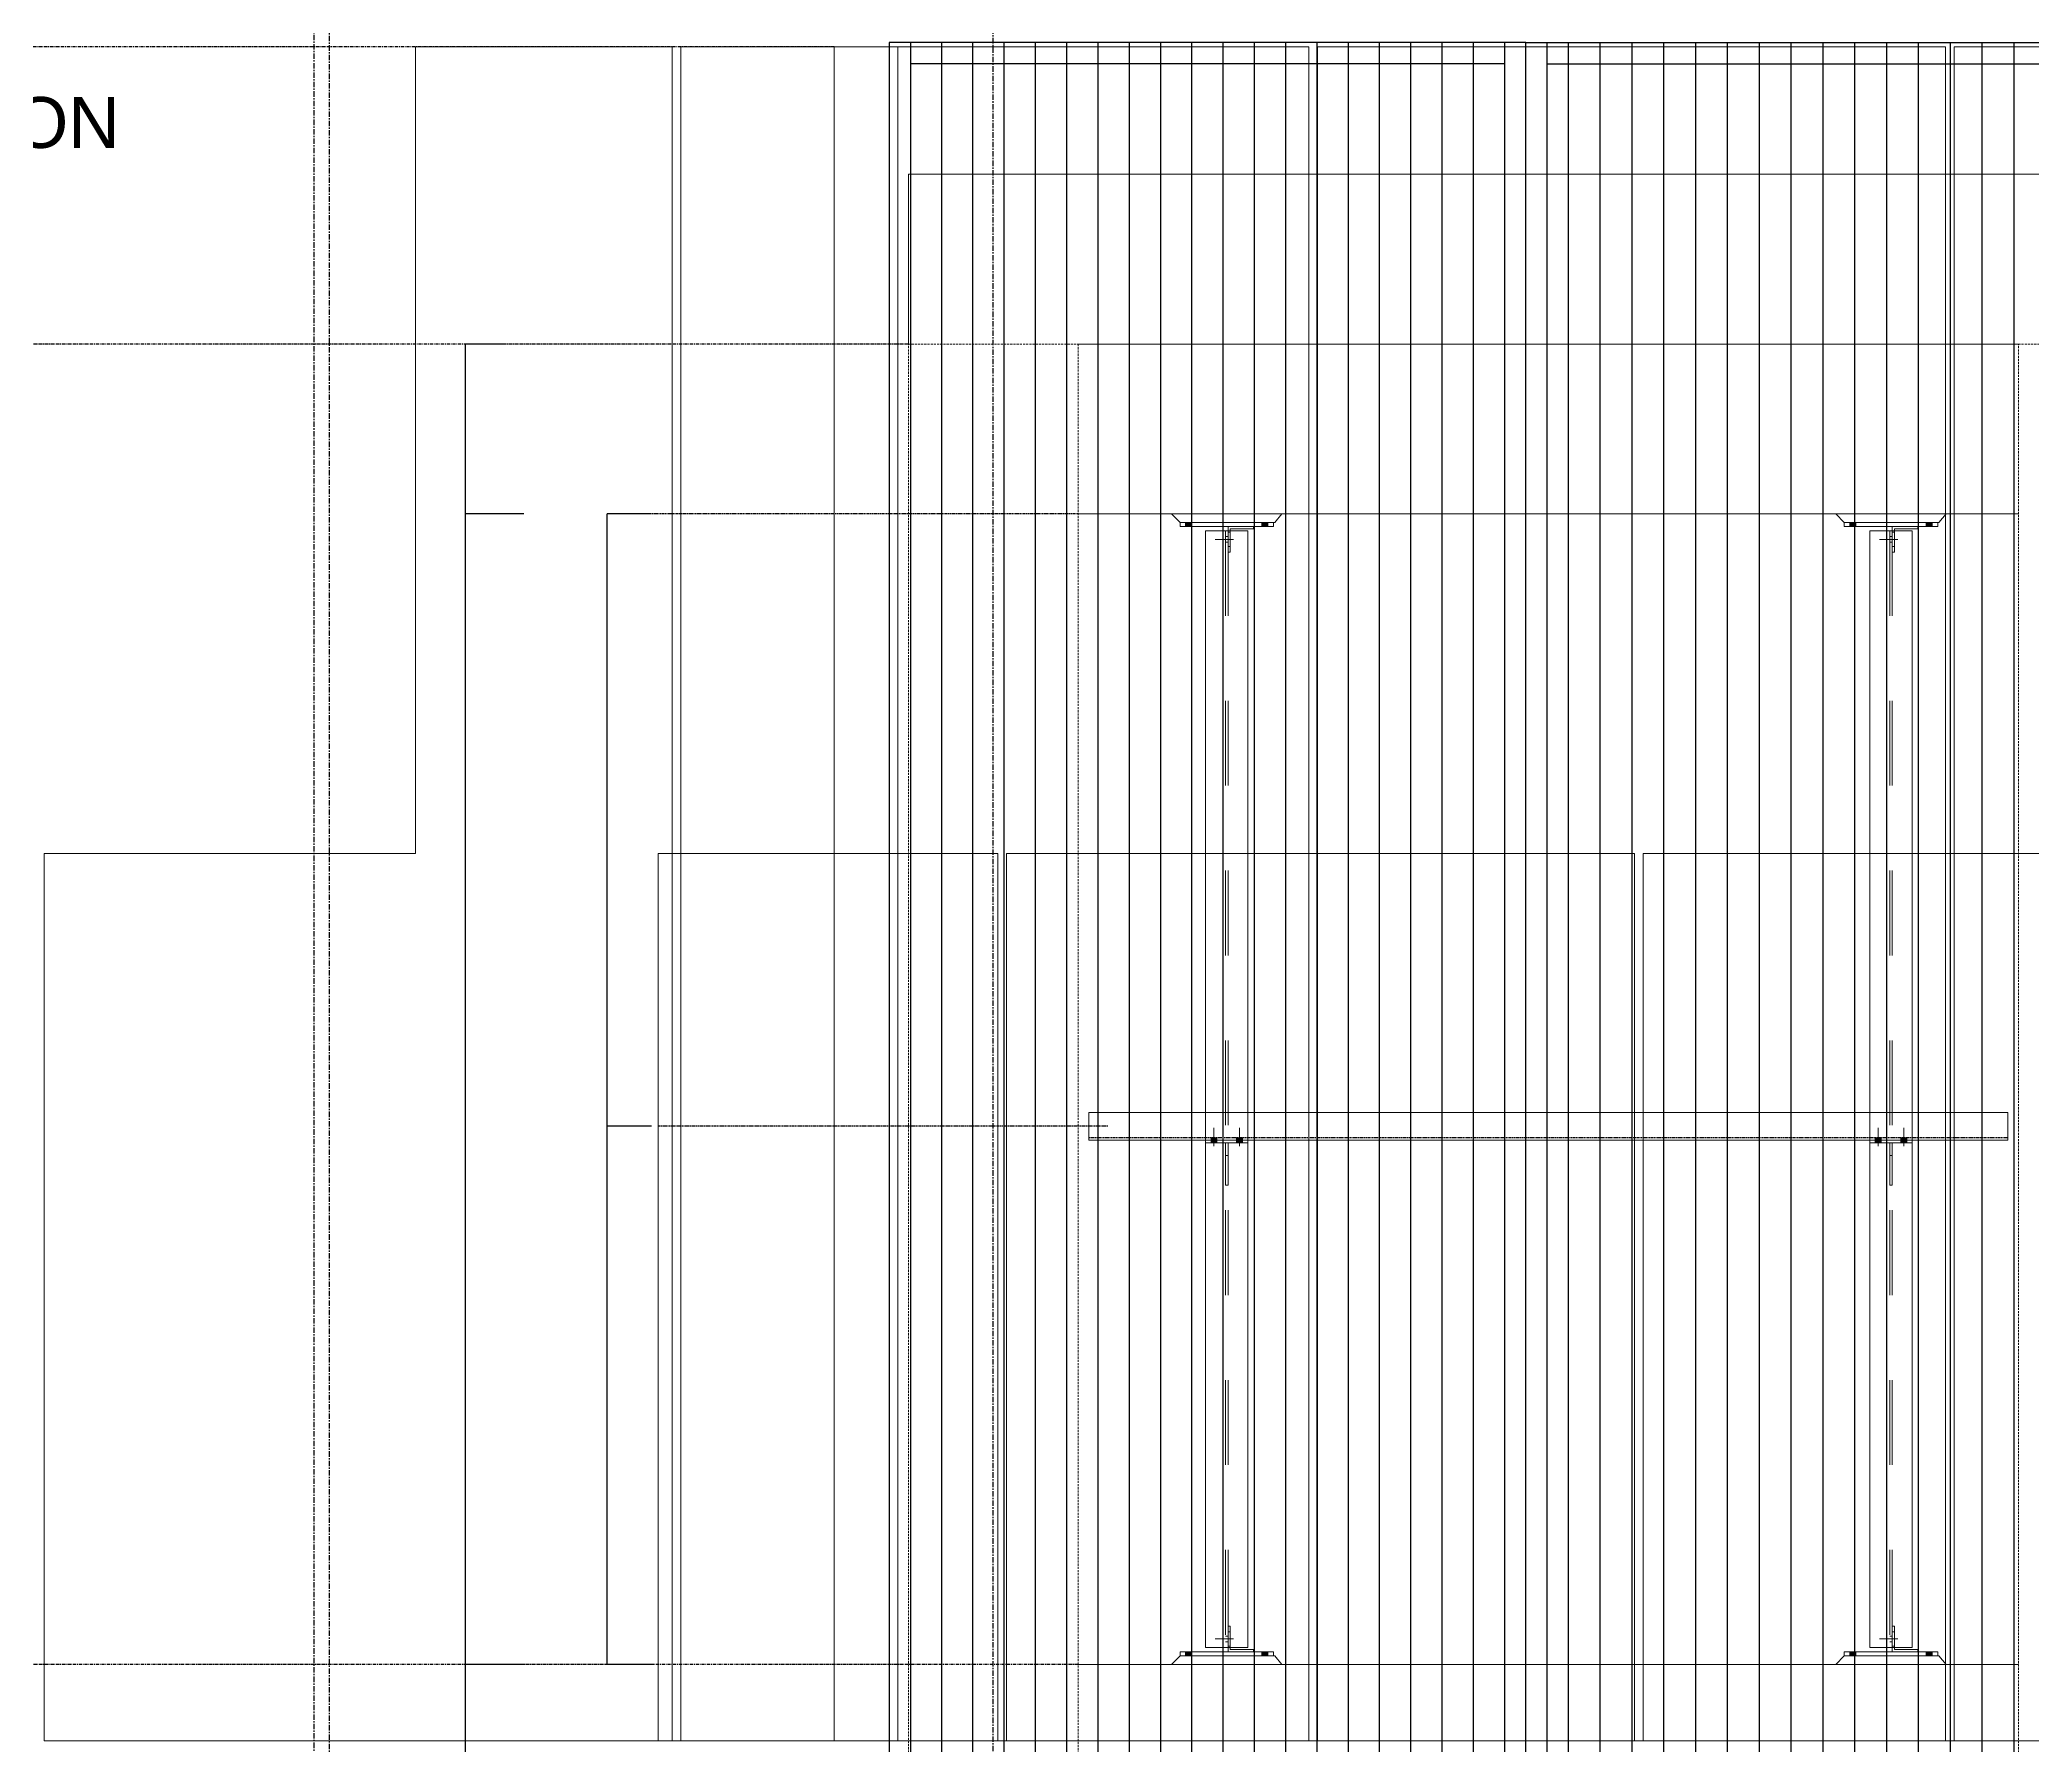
# Model space of a CAD drawing. Header units: millimetres. Extents: x 663313 to 1226001, y 1431724 to 1620898.
# Drawn here: x 1063548 to 1068241, y 1518955 to 1522971 of the extents above; entities that cross this region are included whole.
import ezdxf

# ---------------------------------------------------------------- set-up
doc = ezdxf.new("R2010")
doc.units = ezdxf.units.MM
for name, pattern in [('Grid Line', [22.225, 12.7, -3.175, 3.175, -3.175]), ('HIDDEN', [0.375, 0.25, -0.125]), ('XKITLINE00', [0]), ('XKITLINE02', [4, 2, -2])]:
    doc.linetypes.add(name, pattern=pattern)
doc.layers.get('Defpoints').update_dxf_attribs({"color": 140})
doc.layers.add('000 - 0_HIDE_OBJ_FRAMING_DEF_SUB', color=1, linetype='Continuous', plot=False)
for name, color, linetype, lineweight in [('A-FLOR-E', 2, 'Continuous', 9), ('Bolt', 7, 'Continuous', 0), ('Part', 2, 'Continuous', 0)]:
    doc.layers.add(name, color=color, linetype=linetype, lineweight=lineweight)
doc.layers.add('DIM', color=1, linetype='Continuous')
doc.styles.add('Arial', font='arial.ttf')
doc.dimstyles.new('Dim - 40 - End', dxfattribs={"dimscale": 0.04, "dimtxt": 3, "dimasz": 1, "dimexe": 0, "dimexo": 2.5, "dimgap": 1.5, "dimtad": 1, "dimdec": 0, "dimlfac": 1000, "dimzin": 1, "dimdsep": 46, "dimtxsty": 'Arial', "dimblk": 'END', "dimcen": 0.09, "dimclrd": 1, "dimclre": 49, "dimclrt": 3, "dimadec": 0, "dimazin": 0, "dimtfac": 1, "dimtdec": 0, "dimtix": 1, "dimtofl": 0, "dimtmove": 2, "dimatfit": 3, "dimfxl": 1, "dimtfill": 1, "dimtfillclr": 256, "dimtolj": 1, "dimtzin": 0, "dimarcsym": 0})

# ---------------------------------------------------------------- blocks, each defined once
blk = doc.blocks.new('*A27351189')
at = {"layer": '000 - 0_HIDE_OBJ_FRAMING_DEF_SUB', "linetype": 'XKITLINE00', "lineweight": 0}
for p, q in [((367.767257, 78.482036), (363.733914, 78.482036)), ((363.733924, 78.482036), (363.733924, 65.815369)), ((367.767257, 51.882036), (367.767257, 78.482036)), ((357.900591, 65.815369), (357.90058, 65.815369)), ((357.900591, 51.882036), (357.900591, 65.815369)), ((363.733924, 65.815369), (357.900591, 65.815369)), ((367.767257, 51.882036), (357.90058, 51.882036)), ((367.767247, 51.882036), (367.767257, 51.882036))]:
    blk.add_line(p, q, dxfattribs=at)
at = {"layer": '000 - 0_HIDE_OBJ_FRAMING_DEF_SUB', "linetype": 'XKITLINE02', "lineweight": 0}
for p, q in [((363.733914, 65.815369), (363.733914, 78.482036)), ((367.767247, 78.482036), (367.767247, 51.882036)), ((357.90058, 51.882036), (357.90058, 65.815369)), ((357.90058, 65.815369), (357.900591, 65.815369))]:
    blk.add_line(p, q, dxfattribs=at)
blk = doc.blocks.new('*A27361190')
at = {"layer": '000 - 0_HIDE_OBJ_FRAMING_DEF_SUB', "linetype": 'XKITLINE00', "lineweight": 0}
for p, q in [((387.767257, 78.482036), (377.90058, 78.482036)), ((377.900591, 51.882036), (377.900591, 78.482036)), ((387.767257, 78.482036), (387.767257, 51.882036)), ((387.767257, 51.882036), (377.90058, 51.882036))]:
    blk.add_line(p, q, dxfattribs=at)
at = {"layer": '000 - 0_HIDE_OBJ_FRAMING_DEF_SUB', "linetype": 'XKITLINE02', "lineweight": 0}
for p, q in [((377.90058, 78.482036), (377.90058, 51.882036)), ((387.767247, 78.482036), (387.767247, 51.882036))]:
    blk.add_line(p, q, dxfattribs=at)
blk = doc.blocks.new('*A27371191')
at = {"layer": '000 - 0_HIDE_OBJ_FRAMING_DEF_SUB', "linetype": 'XKITLINE00', "lineweight": 0}
for p, q in [((399.900591, 78.482036), (387.90058, 78.482036)), ((387.900591, 51.882036), (387.900591, 78.482036)), ((399.900591, 51.882036), (387.90058, 51.882036))]:
    blk.add_line(p, q, dxfattribs=at)
at = {"layer": '000 - 0_HIDE_OBJ_FRAMING_DEF_SUB', "linetype": 'XKITLINE02', "lineweight": 0}
blk.add_line((387.90058, 78.482036), (387.90058, 51.882036), dxfattribs=at)
blk = doc.blocks.new('*A27381192')
at = {"layer": '000 - 0_HIDE_OBJ_FRAMING_DEF_SUB', "linetype": 'XKITLINE00', "lineweight": 0}
for p, q in [((377.767257, 78.482036), (367.90058, 78.482036)), ((367.900591, 51.882036), (367.900591, 78.482036)), ((377.767257, 78.482036), (377.767257, 51.882036)), ((377.767257, 51.882036), (367.90058, 51.882036))]:
    blk.add_line(p, q, dxfattribs=at)
at = {"layer": '000 - 0_HIDE_OBJ_FRAMING_DEF_SUB', "linetype": 'XKITLINE02', "lineweight": 0}
for p, q in [((367.90058, 78.482036), (367.90058, 51.882036)), ((377.767247, 78.482036), (377.767247, 51.882036))]:
    blk.add_line(p, q, dxfattribs=at)
blk = doc.blocks.new('*A27391193')
at = {"layer": '000 - 0_HIDE_OBJ_FRAMING_DEF_SUB', "linetype": 'XKITLINE00', "lineweight": 0}
for p, q in [((347.767257, 65.815369), (337.90058, 65.815369)), ((337.900591, 51.882036), (337.900591, 65.815369)), ((347.767257, 51.882036), (337.90058, 51.882036))]:
    blk.add_line(p, q, dxfattribs=at)
at = {"layer": '000 - 0_HIDE_OBJ_FRAMING_DEF_SUB', "linetype": 'XKITLINE02', "lineweight": 0}
blk.add_line((337.90058, 65.815369), (337.90058, 51.882036), dxfattribs=at)
blk = doc.blocks.new('*A27401194')
at = {"layer": '000 - 0_HIDE_OBJ_FRAMING_DEF_SUB', "linetype": 'XKITLINE00', "lineweight": 0}
for p, q in [((337.767257, 65.815369), (327.90058, 65.815369)), ((327.900591, 51.882036), (327.900591, 65.815369)), ((337.767257, 65.815369), (337.767257, 51.882036)), ((337.767257, 51.882036), (327.90058, 51.882036))]:
    blk.add_line(p, q, dxfattribs=at)
at = {"layer": '000 - 0_HIDE_OBJ_FRAMING_DEF_SUB', "linetype": 'XKITLINE02', "lineweight": 0}
for p, q in [((327.90058, 65.815369), (327.90058, 51.882036)), ((337.767247, 65.815369), (337.767247, 51.882036))]:
    blk.add_line(p, q, dxfattribs=at)
blk = doc.blocks.new('*A27411195')
at = {"layer": '000 - 0_HIDE_OBJ_FRAMING_DEF_SUB', "linetype": 'XKITLINE00', "lineweight": 0}
for p, q in [((327.767257, 65.815369), (322.433914, 65.815369)), ((322.433924, 51.882036), (322.433924, 65.815369)), ((327.767257, 65.815369), (327.767257, 51.882036)), ((327.767257, 51.882036), (322.433914, 51.882036))]:
    blk.add_line(p, q, dxfattribs=at)
at = {"layer": '000 - 0_HIDE_OBJ_FRAMING_DEF_SUB', "linetype": 'XKITLINE02', "lineweight": 0}
for p, q in [((322.433914, 51.882036), (322.433914, 65.815369)), ((327.767247, 65.815369), (327.767247, 51.882036))]:
    blk.add_line(p, q, dxfattribs=at)
blk = doc.blocks.new('3')
at = {"layer": '000 - 0_HIDE_OBJ_FRAMING_DEF_SUB', "lineweight": 0, "xscale": 0.15, "yscale": 0.15, "zscale": 0.15}
for name in ['*A27351189', '*A27381192', '*A27361190', '*A27371191', '*A27411195', '*A27401194', '*A27391193']:
    blk.add_blockref(name, (663572.3657, 1524733.1057), dxfattribs=at)
blk = doc.blocks.new('GM_Louver Grill Vertical Z1 - Z Profile-23736417-ENT 4 ELE-3 sheet')
at = {"layer": '000 - 0_HIDE_OBJ_FRAMING_DEF_SUB'}
blk.add_line((-1809423.6, 105340), (-1809423.6, 115350), dxfattribs=at)
blk = doc.blocks.new('8')
at = {"layer": '000 - 0_HIDE_OBJ_FRAMING_DEF_SUB'}
for p, q in [((179624.8, 115350), (179624.8, 105340)), ((181024.8, 105340), (181024.8, 115350)), ((181124.8, 105340), (181124.8, 115350)), ((181024.8, 115300), (179624.8, 115300)), ((181124.8, 115300), (182524.8, 115300))]:
    blk.add_line(p, q, dxfattribs=at)
for points in [[(181074.8, 115350), (179574.8, 115350), (179574.8, 105340), (181074.8, 105340)], [(181074.8, 115350), (182574.8, 115350), (182574.8, 105340), (181074.8, 105340)]]:
    blk.add_lwpolyline(points, close=True, dxfattribs=at)
for p in [(1989121.9, 0), (1989195.6, 0), (1989269.3, 0), (1989343, 0), (1989416.7, 0), (1989490.4, 0), (1989564.1, 0), (1989637.8, 0), (1989711.5, 0), (1989785.2, 0), (1989858.9, 0), (1989932.6, 0), (1990006.3, 0), (1990080, 0), (1990153.7, 0), (1990227.4, 0), (1990301.1, 0), (1990374.8, 0), (1990598.5, 0), (1990673.5, 0), (1990748.5, 0), (1990823.5, 0), (1990898.5, 0), (1990973.5, 0), (1991048.5, 0), (1991123.5, 0), (1991198.5, 0), (1991273.5, 0), (1991348.5, 0), (1991423.5, 0), (1991498.5, 0), (1991573.5, 0), (1991648.5, 0)]:
    blk.add_blockref('GM_Louver Grill Vertical Z1 - Z Profile-23736417-ENT 4 ELE-3 sheet', p, dxfattribs=at)
blk = doc.blocks.new('*A3315335')
at = {"layer": 'Part', "linetype": 'XKITLINE00', "lineweight": 0}
for p, q in [((633.19721, 162.230227), (634.19721, 162.230227)), ((633.19721, 162.230227), (633.19721, 148.530227)), ((634.19721, 162.230227), (634.19721, 148.530227)), ((633.19721, 147.820227), (633.19721, 135.930227)), ((634.19721, 147.820227), (634.19721, 135.930227)), ((633.19721, 135.930227), (634.19721, 135.930227))]:
    blk.add_line(p, q, dxfattribs=at)
at = {"layer": 'Part', "linetype": 'XKITLINE02', "lineweight": 0}
for p, q in [((633.197211, 162.230227), (633.197211, 135.930227)), ((633.66721, 162.230227), (633.66721, 135.930227)), ((633.667211, 162.230227), (633.667211, 135.930227)), ((633.72721, 162.230227), (633.72721, 135.930227)), ((633.727211, 162.230227), (633.727211, 135.930227)), ((634.19721, 162.230227), (634.197211, 162.230227)), ((634.19721, 162.230227), (634.197211, 162.230227)), ((634.197211, 162.230227), (634.197211, 135.930227)), ((633.19721, 148.530227), (633.19721, 147.820227)), ((634.19721, 148.530227), (634.19721, 147.820227)), ((634.19721, 135.930227), (634.197211, 135.930227)), ((634.19721, 135.930227), (634.197211, 135.930227))]:
    blk.add_line(p, q, dxfattribs=at)
blk = doc.blocks.new('*A3316336')
at = {"layer": 'Part', "linetype": 'XKITLINE00', "lineweight": 0}
for p, q in [((617.547209, 162.230227), (618.547209, 162.230227)), ((617.547209, 162.230227), (617.547209, 148.530227)), ((618.547209, 162.230227), (618.547209, 148.530227)), ((617.547209, 147.820227), (617.547209, 135.930227)), ((618.547209, 147.820227), (618.547209, 135.930227)), ((617.547209, 135.930227), (618.547209, 135.930227))]:
    blk.add_line(p, q, dxfattribs=at)
at = {"layer": 'Part', "linetype": 'XKITLINE02', "lineweight": 0}
for p, q in [((617.54721, 162.230227), (617.54721, 135.930227)), ((618.017209, 162.230227), (618.017209, 135.930227)), ((618.01721, 162.230227), (618.01721, 135.930227)), ((618.077209, 162.230227), (618.077209, 135.930227)), ((618.07721, 162.230227), (618.07721, 135.930227)), ((618.547209, 162.230227), (618.54721, 162.230227)), ((618.547209, 162.230227), (618.54721, 162.230227)), ((618.54721, 162.230227), (618.54721, 135.930227)), ((617.547209, 148.530227), (617.547209, 147.820227)), ((618.547209, 148.530227), (618.547209, 147.820227)), ((618.547209, 135.930227), (618.54721, 135.930227)), ((618.547209, 135.930227), (618.54721, 135.930227))]:
    blk.add_line(p, q, dxfattribs=at)
blk = doc.blocks.new('*A3459381')
at = {"layer": 'Part', "linetype": 'XKITLINE00', "lineweight": 0}
for p, q in [((616.947211, 135.830227), (616.947209, 135.830227)), ((616.947209, 135.830227), (619.147209, 135.830227)), ((616.947209, 135.730227), (616.947209, 135.830227)), ((616.947211, 135.730227), (616.947209, 135.730227)), ((616.947209, 135.730227), (619.147209, 135.730227)), ((619.147211, 135.830227), (619.147209, 135.830227)), ((619.147209, 135.730227), (619.147209, 135.830227)), ((619.147211, 135.730227), (619.147209, 135.730227))]:
    blk.add_line(p, q, dxfattribs=at)
at = {"layer": 'Part', "linetype": 'XKITLINE02', "lineweight": 0}
for p, q in [((616.947211, 135.830227), (616.947211, 135.730227)), ((619.147209, 135.830227), (619.147211, 135.830227)), ((619.147209, 135.730227), (619.147211, 135.730227)), ((619.147211, 135.830227), (619.147211, 135.730227))]:
    blk.add_line(p, q, dxfattribs=at)
blk = doc.blocks.new('*A3460382')
at = {"layer": 'Part', "linetype": 'XKITLINE02', "lineweight": 0}
for p, q in [((618.12721, 136.430227), (618.077209, 136.430227)), ((618.077209, 136.430227), (618.077209, 135.930227)), ((618.127209, 135.930227), (618.127209, 136.430227)), ((618.077209, 135.830227), (618.67721, 135.830227)), ((618.67721, 135.830227), (618.67721, 135.880227))]:
    blk.add_line(p, q, dxfattribs=at)
at = {"layer": 'Part', "linetype": 'XKITLINE00', "lineweight": 0}
for p, q in [((618.077209, 135.930227), (618.077209, 135.830227)), ((618.127209, 135.930227), (618.127209, 135.880227)), ((618.677209, 135.880227), (618.127209, 135.880227)), ((618.677209, 135.830227), (618.677209, 135.880227))]:
    blk.add_line(p, q, dxfattribs=at)
blk = doc.blocks.new('*A3461383')
at = {"layer": 'Part', "linetype": 'XKITLINE00', "lineweight": 0}
for p, q in [((616.747209, 135.530227), (616.947209, 135.730227)), ((616.947209, 135.730227), (616.947211, 135.730227)), ((619.177211, 135.730227), (616.947209, 135.730227)), ((619.347209, 135.530227), (619.177209, 135.730227))]:
    blk.add_line(p, q, dxfattribs=at)
at = {"layer": 'Part', "linetype": 'XKITLINE02', "lineweight": 0}
for p, q in [((616.747211, 135.530227), (616.947211, 135.730227)), ((619.347211, 135.530227), (619.177211, 135.730227)), ((616.747209, 135.530227), (619.347211, 135.530227))]:
    blk.add_line(p, q, dxfattribs=at)
blk = doc.blocks.new('*A3462384')
at = {"layer": 'Bolt', "linetype": 'XKITLINE02', "lineweight": 0}
for p, q in [((618.20641, 136.130227), (617.77721, 136.130227)), ((618.07721, 136.200227), (618.01721, 136.200227)), ((618.12721, 136.300227), (618.07721, 136.300227)), ((618.07721, 136.060227), (618.01721, 136.060227)), ((618.12721, 135.960227), (618.07721, 135.960227))]:
    blk.add_line(p, q, dxfattribs=at)
blk = doc.blocks.new('*A3463385')
at = {"layer": 'Bolt'}
for points in [[(617.217, 135.83), (617.217, 135.73), (617.077, 135.73), (617.077, 135.83)], [(619.017, 135.83), (619.017, 135.73), (618.877, 135.73), (618.877, 135.83)]]:
    blk.add_hatch(color=256, dxfattribs=at).paths.add_polyline_path(points, flags=17)
at = {"layer": 'Bolt', "linetype": 'XKITLINE00', "lineweight": 0}
for p, q in [((617.077, 135.83), (617.077, 135.73)), ((617.147, 135.83), (617.147, 135.73)), ((617.217, 135.83), (617.217, 135.73)), ((618.877, 135.83), (618.877, 135.73)), ((618.947, 135.83), (618.947, 135.73)), ((619.017, 135.83), (619.017, 135.73))]:
    blk.add_line(p, q, dxfattribs=at)
blk = doc.blocks.new('*A3464386')
at = {"layer": 'Part', "linetype": 'XKITLINE00', "lineweight": 0}
for p, q in [((632.597211, 135.830227), (632.59721, 135.830227)), ((632.59721, 135.830227), (634.79721, 135.830227)), ((632.59721, 135.730227), (632.59721, 135.830227)), ((632.597211, 135.730227), (632.59721, 135.730227)), ((632.59721, 135.730227), (634.79721, 135.730227)), ((634.797211, 135.830227), (634.79721, 135.830227)), ((634.79721, 135.730227), (634.79721, 135.830227)), ((634.797211, 135.730227), (634.79721, 135.730227))]:
    blk.add_line(p, q, dxfattribs=at)
at = {"layer": 'Part', "linetype": 'XKITLINE02', "lineweight": 0}
for p, q in [((632.597211, 135.830227), (632.597211, 135.730227)), ((634.79721, 135.830227), (634.797211, 135.830227)), ((634.79721, 135.730227), (634.797211, 135.730227)), ((634.797211, 135.830227), (634.797211, 135.730227))]:
    blk.add_line(p, q, dxfattribs=at)
blk = doc.blocks.new('*A3465387')
at = {"layer": 'Part', "linetype": 'XKITLINE02', "lineweight": 0}
for p, q in [((633.777211, 136.430227), (633.72721, 136.430227)), ((633.72721, 136.430227), (633.72721, 135.930227)), ((633.77721, 135.930227), (633.77721, 136.430227)), ((633.72721, 135.830227), (634.327211, 135.830227)), ((634.327211, 135.830227), (634.327211, 135.880227))]:
    blk.add_line(p, q, dxfattribs=at)
at = {"layer": 'Part', "linetype": 'XKITLINE00', "lineweight": 0}
for p, q in [((633.72721, 135.930227), (633.72721, 135.830227)), ((633.77721, 135.930227), (633.77721, 135.880227)), ((634.32721, 135.880227), (633.77721, 135.880227)), ((634.32721, 135.830227), (634.32721, 135.880227))]:
    blk.add_line(p, q, dxfattribs=at)
blk = doc.blocks.new('*A3466388')
at = {"layer": 'Part', "linetype": 'XKITLINE00', "lineweight": 0}
for p, q in [((632.397209, 135.530227), (632.59721, 135.730227)), ((632.59721, 135.730227), (632.597211, 135.730227)), ((634.827211, 135.730227), (632.59721, 135.730227)), ((634.997209, 135.530227), (634.82721, 135.730227))]:
    blk.add_line(p, q, dxfattribs=at)
at = {"layer": 'Part', "linetype": 'XKITLINE02', "lineweight": 0}
for p, q in [((632.397212, 135.530227), (632.597211, 135.730227)), ((634.997212, 135.530227), (634.827211, 135.730227)), ((632.397209, 135.530227), (634.997212, 135.530227))]:
    blk.add_line(p, q, dxfattribs=at)
blk = doc.blocks.new('*A3467389')
at = {"layer": 'Bolt', "linetype": 'XKITLINE02', "lineweight": 0}
for p, q in [((633.856411, 136.130227), (633.427211, 136.130227)), ((633.727211, 136.200227), (633.667211, 136.200227)), ((633.777211, 136.300227), (633.727211, 136.300227)), ((633.727211, 136.060227), (633.667211, 136.060227)), ((633.777211, 135.960227), (633.727211, 135.960227))]:
    blk.add_line(p, q, dxfattribs=at)
blk = doc.blocks.new('*A3468390')
at = {"layer": 'Bolt'}
for points in [[(632.867, 135.83), (632.867, 135.73), (632.727, 135.73), (632.727, 135.83)], [(634.667, 135.83), (634.667, 135.73), (634.527, 135.73), (634.527, 135.83)]]:
    blk.add_hatch(color=256, dxfattribs=at).paths.add_polyline_path(points, flags=17)
at = {"layer": 'Bolt', "linetype": 'XKITLINE00', "lineweight": 0}
for p, q in [((632.727, 135.83), (632.727, 135.73)), ((632.797, 135.83), (632.797, 135.73)), ((632.867, 135.83), (632.867, 135.73)), ((634.527, 135.83), (634.527, 135.73)), ((634.597, 135.83), (634.597, 135.73)), ((634.667, 135.83), (634.667, 135.73))]:
    blk.add_line(p, q, dxfattribs=at)
blk = doc.blocks.new('*A3522441')
at = {"layer": 'Part', "linetype": 'XKITLINE00', "lineweight": 0}
for p, q in [((618.017208, 147.820227), (618.077208, 147.820227)), ((618.017208, 147.520227), (618.017208, 147.820227)), ((618.077208, 147.520227), (618.017208, 147.520227)), ((618.017209, 146.820227), (618.017208, 147.520227)), ((618.077209, 147.820227), (618.077208, 147.820227)), ((618.077208, 147.820227), (618.077208, 147.520227)), ((618.077208, 147.520227), (618.077209, 146.820227)), ((618.077209, 146.820227), (618.017209, 146.820227))]:
    blk.add_line(p, q, dxfattribs=at)
at = {"layer": 'Part', "linetype": 'XKITLINE02', "lineweight": 0}
for p, q in [((618.017209, 146.820227), (618.017209, 147.820227)), ((618.077208, 147.820227), (618.077209, 147.820227)), ((618.077209, 146.820227), (618.077209, 147.820227))]:
    blk.add_line(p, q, dxfattribs=at)
blk = doc.blocks.new('*A3523442')
at = {"layer": 'Part', "linetype": 'XKITLINE00', "lineweight": 0}
for p, q in [((617.547208, 147.820227), (617.547208, 147.880227)), ((618.547208, 147.820227), (618.547208, 147.880227)), ((618.547208, 147.820227), (617.547208, 147.820227)), ((618.547209, 147.820227), (618.547208, 147.820227))]:
    blk.add_line(p, q, dxfattribs=at)
at = {"layer": 'Part', "linetype": 'XKITLINE02', "lineweight": 0}
for p, q in [((617.547208, 147.880227), (617.547209, 147.880227)), ((617.547208, 147.880227), (618.547209, 147.880227)), ((617.547209, 147.880227), (617.547209, 147.820227)), ((618.547209, 147.820227), (618.547209, 147.880227)), ((618.547208, 147.820227), (618.547209, 147.820227))]:
    blk.add_line(p, q, dxfattribs=at)
blk = doc.blocks.new('*A3524443')
at = {"layer": 'Bolt'}
for points in [[(617.677, 147.88), (617.677, 147.94), (617.817, 147.94), (617.817, 147.88)], [(617.677, 147.82), (617.677, 147.88), (617.817, 147.88), (617.817, 147.82)], [(618.277, 147.88), (618.277, 147.94), (618.417, 147.94), (618.417, 147.88)], [(618.277, 147.82), (618.277, 147.88), (618.417, 147.88), (618.417, 147.82)]]:
    blk.add_hatch(color=256, dxfattribs=at).paths.add_polyline_path(points, flags=17)
at = {"layer": 'Bolt', "linetype": 'XKITLINE00', "lineweight": 0}
for p, q in [((617.677, 147.88), (617.677, 147.94)), ((617.677, 147.82), (617.677, 147.88)), ((617.747, 147.741), (617.747, 148.17)), ((617.817, 147.88), (617.817, 147.94)), ((617.817, 147.82), (617.817, 147.88)), ((618.277, 147.88), (618.277, 147.94)), ((618.277, 147.82), (618.277, 147.88)), ((618.347, 147.741), (618.347, 148.17)), ((618.417, 147.88), (618.417, 147.94)), ((618.417, 147.82), (618.417, 147.88))]:
    blk.add_line(p, q, dxfattribs=at)
blk = doc.blocks.new('*A3525444')
at = {"layer": 'Part', "linetype": 'XKITLINE00', "lineweight": 0}
for p, q in [((633.667208, 147.820227), (633.727208, 147.820227)), ((633.667208, 147.520227), (633.667208, 147.820227)), ((633.727208, 147.520227), (633.667208, 147.520227)), ((633.66721, 146.820227), (633.667208, 147.520227)), ((633.72721, 147.820227), (633.727208, 147.820227)), ((633.727208, 147.820227), (633.727208, 147.520227)), ((633.727208, 147.520227), (633.72721, 146.820227)), ((633.72721, 146.820227), (633.66721, 146.820227))]:
    blk.add_line(p, q, dxfattribs=at)
at = {"layer": 'Part', "linetype": 'XKITLINE02', "lineweight": 0}
for p, q in [((633.66721, 146.820227), (633.66721, 147.820227)), ((633.727208, 147.820227), (633.72721, 147.820227)), ((633.72721, 146.820227), (633.72721, 147.820227))]:
    blk.add_line(p, q, dxfattribs=at)
blk = doc.blocks.new('*A3526445')
at = {"layer": 'Part', "linetype": 'XKITLINE00', "lineweight": 0}
for p, q in [((633.197208, 147.820227), (633.197208, 147.880227)), ((634.197208, 147.820227), (634.197208, 147.880227)), ((634.197208, 147.820227), (633.197208, 147.820227)), ((634.19721, 147.820227), (634.197208, 147.820227))]:
    blk.add_line(p, q, dxfattribs=at)
at = {"layer": 'Part', "linetype": 'XKITLINE02', "lineweight": 0}
for p, q in [((633.197208, 147.880227), (633.19721, 147.880227)), ((633.197208, 147.880227), (634.19721, 147.880227)), ((633.19721, 147.880227), (633.19721, 147.820227)), ((634.19721, 147.880227), (634.19721, 147.820227)), ((634.197208, 147.820227), (634.19721, 147.820227))]:
    blk.add_line(p, q, dxfattribs=at)
blk = doc.blocks.new('*A3527446')
at = {"layer": 'Bolt'}
for points in [[(633.467, 147.94), (633.467, 147.88), (633.327, 147.88), (633.327, 147.94)], [(633.467, 147.88), (633.467, 147.82), (633.327, 147.82), (633.327, 147.88)], [(634.067, 147.94), (634.067, 147.88), (633.927, 147.88), (633.927, 147.94)], [(634.067, 147.88), (634.067, 147.82), (633.927, 147.82), (633.927, 147.88)]]:
    blk.add_hatch(color=256, dxfattribs=at).paths.add_polyline_path(points, flags=17)
at = {"layer": 'Bolt', "linetype": 'XKITLINE00', "lineweight": 0}
for p, q in [((633.327, 147.88), (633.327, 147.94)), ((633.327, 147.82), (633.327, 147.88)), ((633.397, 147.741), (633.397, 148.17)), ((633.467, 147.88), (633.467, 147.94)), ((633.467, 147.82), (633.467, 147.88)), ((633.927, 147.88), (633.927, 147.94)), ((633.927, 147.82), (633.927, 147.88)), ((633.997, 147.741), (633.997, 148.17)), ((634.067, 147.88), (634.067, 147.94)), ((634.067, 147.82), (634.067, 147.88))]:
    blk.add_line(p, q, dxfattribs=at)
blk = doc.blocks.new('*A3534453')
at = {"layer": 'Part', "linetype": 'XKITLINE00', "lineweight": 0}
for p, q in [((616.947209, 162.330227), (616.947209, 162.430227)), ((616.947209, 162.430227), (619.147209, 162.430227)), ((619.147209, 162.330227), (619.147209, 162.430227)), ((619.147209, 162.430227), (619.147211, 162.430227)), ((619.147209, 162.330227), (616.947209, 162.330227)), ((619.147211, 162.330227), (619.147209, 162.330227))]:
    blk.add_line(p, q, dxfattribs=at)
at = {"layer": 'Part', "linetype": 'XKITLINE02', "lineweight": 0}
for p, q in [((616.947211, 162.330227), (616.947211, 162.430227)), ((619.147209, 162.430227), (619.147211, 162.430227)), ((619.147211, 162.330227), (619.147211, 162.430227)), ((619.147209, 162.330227), (619.147211, 162.330227))]:
    blk.add_line(p, q, dxfattribs=at)
blk = doc.blocks.new('*A3535454')
at = {"layer": 'Part', "linetype": 'XKITLINE00', "lineweight": 0}
for p, q in [((618.077209, 162.330227), (618.077209, 162.230227)), ((618.677209, 162.280227), (618.127209, 162.280227)), ((618.127209, 162.280227), (618.127209, 162.230227)), ((618.677209, 162.280227), (618.677209, 162.330227))]:
    blk.add_line(p, q, dxfattribs=at)
at = {"layer": 'Part', "linetype": 'XKITLINE02', "lineweight": 0}
for p, q in [((618.077209, 162.330227), (618.67721, 162.330227)), ((618.07721, 161.730227), (618.077209, 162.230227)), ((618.127209, 162.230227), (618.12721, 161.730227)), ((618.67721, 162.330227), (618.67721, 162.280227)), ((618.077209, 161.730227), (618.12721, 161.730227))]:
    blk.add_line(p, q, dxfattribs=at)
blk = doc.blocks.new('*A3536455')
at = {"layer": 'Part', "linetype": 'XKITLINE00', "lineweight": 0}
for p, q in [((616.747209, 162.630227), (616.947209, 162.430227)), ((616.947209, 162.430227), (619.177211, 162.430227)), ((619.177209, 162.430227), (619.347209, 162.630227))]:
    blk.add_line(p, q, dxfattribs=at)
at = {"layer": 'Part', "linetype": 'XKITLINE02', "lineweight": 0}
for p, q in [((616.747209, 162.630227), (619.347211, 162.630227)), ((616.947211, 162.430227), (616.747211, 162.630227)), ((619.177211, 162.430227), (619.347211, 162.630227))]:
    blk.add_line(p, q, dxfattribs=at)
blk = doc.blocks.new('*A3537456')
at = {"layer": 'Bolt', "linetype": 'XKITLINE02', "lineweight": 0}
for p, q in [((618.20641, 162.030227), (617.77721, 162.030227)), ((618.07721, 162.100227), (618.01721, 162.100227)), ((618.07721, 161.960227), (618.01721, 161.960227)), ((618.12721, 162.200227), (618.07721, 162.200227)), ((618.12721, 161.860227), (618.07721, 161.860227))]:
    blk.add_line(p, q, dxfattribs=at)
blk = doc.blocks.new('*A3538457')
at = {"layer": 'Bolt'}
for points in [[(617.217, 162.43), (617.217, 162.33), (617.077, 162.33), (617.077, 162.43)], [(619.017, 162.43), (619.017, 162.33), (618.877, 162.33), (618.877, 162.43)]]:
    blk.add_hatch(color=256, dxfattribs=at).paths.add_polyline_path(points, flags=17)
at = {"layer": 'Bolt', "linetype": 'XKITLINE00', "lineweight": 0}
for p, q in [((617.077, 162.33), (617.077, 162.43)), ((617.147, 162.33), (617.147, 162.43)), ((617.217, 162.33), (617.217, 162.43)), ((618.877, 162.33), (618.877, 162.43)), ((618.947, 162.33), (618.947, 162.43)), ((619.017, 162.33), (619.017, 162.43))]:
    blk.add_line(p, q, dxfattribs=at)
blk = doc.blocks.new('*A3539458')
at = {"layer": 'Part', "linetype": 'XKITLINE00', "lineweight": 0}
for p, q in [((632.59721, 162.330227), (632.59721, 162.430227)), ((632.59721, 162.430227), (634.79721, 162.430227)), ((634.79721, 162.330227), (634.79721, 162.430227)), ((634.79721, 162.430227), (634.797211, 162.430227)), ((634.79721, 162.330227), (632.59721, 162.330227)), ((634.797211, 162.330227), (634.79721, 162.330227))]:
    blk.add_line(p, q, dxfattribs=at)
at = {"layer": 'Part', "linetype": 'XKITLINE02', "lineweight": 0}
for p, q in [((632.597211, 162.330227), (632.597211, 162.430227)), ((634.79721, 162.430227), (634.797211, 162.430227)), ((634.797211, 162.330227), (634.797211, 162.430227)), ((634.79721, 162.330227), (634.797211, 162.330227))]:
    blk.add_line(p, q, dxfattribs=at)
blk = doc.blocks.new('*A3540459')
at = {"layer": 'Part', "linetype": 'XKITLINE00', "lineweight": 0}
for p, q in [((633.72721, 162.330227), (633.72721, 162.230227)), ((634.32721, 162.280227), (633.77721, 162.280227)), ((633.77721, 162.280227), (633.77721, 162.230227)), ((634.32721, 162.280227), (634.32721, 162.330227))]:
    blk.add_line(p, q, dxfattribs=at)
at = {"layer": 'Part', "linetype": 'XKITLINE02', "lineweight": 0}
for p, q in [((633.72721, 162.330227), (634.327211, 162.330227)), ((633.727211, 161.730227), (633.72721, 162.230227)), ((633.77721, 162.230227), (633.777211, 161.730227)), ((634.327211, 162.330227), (634.327211, 162.280227)), ((633.72721, 161.730227), (633.777211, 161.730227))]:
    blk.add_line(p, q, dxfattribs=at)
blk = doc.blocks.new('*A3541460')
at = {"layer": 'Part', "linetype": 'XKITLINE00', "lineweight": 0}
for p, q in [((632.397209, 162.630227), (632.59721, 162.430227)), ((632.59721, 162.430227), (634.827211, 162.430227)), ((634.82721, 162.430227), (634.997209, 162.630227))]:
    blk.add_line(p, q, dxfattribs=at)
at = {"layer": 'Part', "linetype": 'XKITLINE02', "lineweight": 0}
for p, q in [((632.397209, 162.630227), (634.997212, 162.630227)), ((632.597211, 162.430227), (632.397212, 162.630227)), ((634.827211, 162.430227), (634.997212, 162.630227))]:
    blk.add_line(p, q, dxfattribs=at)
blk = doc.blocks.new('*A3542461')
at = {"layer": 'Bolt', "linetype": 'XKITLINE02', "lineweight": 0}
for p, q in [((633.856411, 162.030227), (633.427211, 162.030227)), ((633.727211, 162.100227), (633.667211, 162.100227)), ((633.727211, 161.960227), (633.667211, 161.960227)), ((633.777211, 162.200227), (633.727211, 162.200227)), ((633.777211, 161.860227), (633.727211, 161.860227))]:
    blk.add_line(p, q, dxfattribs=at)
blk = doc.blocks.new('*A3543462')
at = {"layer": 'Bolt'}
for points in [[(632.867, 162.43), (632.867, 162.33), (632.727, 162.33), (632.727, 162.43)], [(634.667, 162.43), (634.667, 162.33), (634.527, 162.33), (634.527, 162.43)]]:
    blk.add_hatch(color=256, dxfattribs=at).paths.add_polyline_path(points, flags=17)
at = {"layer": 'Bolt', "linetype": 'XKITLINE00', "lineweight": 0}
for p, q in [((632.727, 162.33), (632.727, 162.43)), ((632.797, 162.33), (632.797, 162.43)), ((632.867, 162.33), (632.867, 162.43)), ((634.527, 162.33), (634.527, 162.43)), ((634.597, 162.33), (634.597, 162.43)), ((634.667, 162.33), (634.667, 162.43))]:
    blk.add_line(p, q, dxfattribs=at)
blk = doc.blocks.new('END')
at = {"color": 1}
for p, q in [((2, 0), (-2, 0)), ((0, 2), (0, -2))]:
    blk.add_line(p, q, dxfattribs=at)
at = {"color": 3}
blk.add_line((-1, -1), (1, 1), dxfattribs=at)
blk = doc.blocks.new('*D5007')
at = {"layer": '000 - 0_HIDE_OBJ_FRAMING_DEF_SUB', "color": 49, "lineweight": -2, "transparency": 16777216}
for p, q in [((-14319.8, 111540), (-14443.6, 111540)), ((-14319.8, 111140), (-14443.6, 111140))]:
    blk.add_line(p, q, dxfattribs=at)
at = {"layer": '000 - 0_HIDE_OBJ_FRAMING_DEF_SUB', "color": 1, "lineweight": -2, "transparency": 16777216}
blk.add_line((-14443.6, 111140), (-14443.6, 111540), dxfattribs=at)
at = {"layer": 'Defpoints', "color": 0, "transparency": 16777216}
for p in [(-14443.6, 111540), (-14319.7, 111540), (-14319.7, 111140)]:
    blk.add_point(p, dxfattribs=at)
at = {"layer": '000 - 0_HIDE_OBJ_FRAMING_DEF_SUB', "color": 1, "lineweight": -2, "transparency": 16777216, "xscale": 0.04, "yscale": 0.04, "zscale": 0.04}
for p, rotation in [((-14443.6, 111540), 90), ((-14443.6, 111140), 270)]:
    blk.add_blockref('END', p, dxfattribs=dict(at, rotation=rotation))
at = {"layer": '000 - 0_HIDE_OBJ_FRAMING_DEF_SUB', "color": 3, "transparency": 16777216, "insert": (-14443.7, 111340), "char_height": 0.12, "attachment_point": 5, "rotation": 90, "style": 'Arial', "bg_fill": 3, "box_fill_scale": 1.1, "bg_fill_color": 256, "bg_fill_true_color": 13158600, "bg_fill_transparency": 0}
blk.add_mtext('\\A1;400000', dxfattribs=at)
blk = doc.blocks.new('*D5008')
at = {"layer": '000 - 0_HIDE_OBJ_FRAMING_DEF_SUB', "color": 49, "lineweight": -2, "transparency": 16777216}
for p, q in [((-14005.6, 112807.5), (-14109.5, 112807.5)), ((-14005.6, 111540), (-14109.5, 111540))]:
    blk.add_line(p, q, dxfattribs=at)
at = {"layer": '000 - 0_HIDE_OBJ_FRAMING_DEF_SUB', "color": 1, "lineweight": -2, "transparency": 16777216}
blk.add_line((-14109.5, 111540), (-14109.5, 112807.5), dxfattribs=at)
at = {"layer": 'Defpoints', "color": 0, "transparency": 16777216}
for p in [(-14109.5, 112807.5), (-14005.5, 112807.5), (-14005.5, 111540)]:
    blk.add_point(p, dxfattribs=at)
at = {"layer": '000 - 0_HIDE_OBJ_FRAMING_DEF_SUB', "color": 1, "lineweight": -2, "transparency": 16777216, "xscale": 0.04, "yscale": 0.04, "zscale": 0.04}
for p, rotation in [((-14109.5, 112807.5), 90), ((-14109.5, 111540), 270)]:
    blk.add_blockref('END', p, dxfattribs=dict(at, rotation=rotation))
at = {"layer": '000 - 0_HIDE_OBJ_FRAMING_DEF_SUB', "color": 3, "transparency": 16777216, "insert": (-14109.6, 112173.7), "char_height": 0.12, "attachment_point": 5, "rotation": 90, "style": 'Arial', "bg_fill": 3, "box_fill_scale": 1.1, "bg_fill_color": 256, "bg_fill_true_color": 13158600, "bg_fill_transparency": 0}
blk.add_mtext('\\A1;1267500', dxfattribs=at)
blk = doc.blocks.new('*D5009')
at = {"layer": '000 - 0_HIDE_OBJ_FRAMING_DEF_SUB', "color": 49, "lineweight": -2, "transparency": 16777216}
for p, q in [((-14011.3, 114250), (-14109.5, 114250)), ((-14011.3, 112807.5), (-14109.5, 112807.5))]:
    blk.add_line(p, q, dxfattribs=at)
at = {"layer": '000 - 0_HIDE_OBJ_FRAMING_DEF_SUB', "color": 1, "lineweight": -2, "transparency": 16777216}
blk.add_line((-14109.5, 112807.5), (-14109.5, 114250), dxfattribs=at)
at = {"layer": 'Defpoints', "color": 0, "transparency": 16777216}
for p in [(-14109.5, 114250), (-14011.2, 114250), (-14011.2, 112807.5)]:
    blk.add_point(p, dxfattribs=at)
at = {"layer": '000 - 0_HIDE_OBJ_FRAMING_DEF_SUB', "color": 1, "lineweight": -2, "transparency": 16777216, "xscale": 0.04, "yscale": 0.04, "zscale": 0.04}
for p, rotation in [((-14109.5, 114250), 90), ((-14109.5, 112807.5), 270)]:
    blk.add_blockref('END', p, dxfattribs=dict(at, rotation=rotation))
at = {"layer": '000 - 0_HIDE_OBJ_FRAMING_DEF_SUB', "color": 3, "transparency": 16777216, "insert": (-14109.6, 113528.7), "char_height": 0.12, "attachment_point": 5, "rotation": 90, "style": 'Arial', "bg_fill": 3, "box_fill_scale": 1.1, "bg_fill_color": 256, "bg_fill_true_color": 13158600, "bg_fill_transparency": 0}
blk.add_mtext('\\A1;1442500', dxfattribs=at)
blk = doc.blocks.new('*D5010')
at = {"layer": '000 - 0_HIDE_OBJ_FRAMING_DEF_SUB', "color": 49, "lineweight": -2, "transparency": 16777216}
for p, q in [((-14354.7, 114650), (-14443.6, 114650)), ((-14354.7, 114250), (-14443.6, 114250))]:
    blk.add_line(p, q, dxfattribs=at)
at = {"layer": '000 - 0_HIDE_OBJ_FRAMING_DEF_SUB', "color": 1, "lineweight": -2, "transparency": 16777216}
blk.add_line((-14443.6, 114250), (-14443.6, 114650), dxfattribs=at)
at = {"layer": 'Defpoints', "color": 0, "transparency": 16777216}
for p in [(-14443.6, 114650), (-14354.6, 114650), (-14354.6, 114250)]:
    blk.add_point(p, dxfattribs=at)
at = {"layer": '000 - 0_HIDE_OBJ_FRAMING_DEF_SUB', "color": 1, "lineweight": -2, "transparency": 16777216, "xscale": 0.04, "yscale": 0.04, "zscale": 0.04}
for p, rotation in [((-14443.6, 114650), 90), ((-14443.6, 114250), 270)]:
    blk.add_blockref('END', p, dxfattribs=dict(at, rotation=rotation))
at = {"layer": '000 - 0_HIDE_OBJ_FRAMING_DEF_SUB', "color": 3, "transparency": 16777216, "insert": (-14443.7, 114450), "char_height": 0.12, "attachment_point": 5, "rotation": 90, "style": 'Arial', "bg_fill": 3, "box_fill_scale": 1.1, "bg_fill_color": 256, "bg_fill_true_color": 13158600, "bg_fill_transparency": 0}
blk.add_mtext('\\A1;400000', dxfattribs=at)
blk = doc.blocks.new('*D5013')
at = {"layer": '000 - 0_HIDE_OBJ_FRAMING_DEF_SUB', "color": 49, "lineweight": -2, "transparency": 16777216}
for p, q in [((-14305.9, 114250), (-14443.6, 114250)), ((-14305.9, 111540), (-14443.6, 111540))]:
    blk.add_line(p, q, dxfattribs=at)
at = {"layer": '000 - 0_HIDE_OBJ_FRAMING_DEF_SUB', "color": 1, "lineweight": -2, "transparency": 16777216}
blk.add_line((-14443.6, 111540), (-14443.6, 114250), dxfattribs=at)
at = {"layer": 'Defpoints', "color": 0, "transparency": 16777216}
for p in [(-14443.6, 114250), (-14305.8, 114250), (-14305.8, 111540)]:
    blk.add_point(p, dxfattribs=at)
at = {"layer": '000 - 0_HIDE_OBJ_FRAMING_DEF_SUB', "color": 1, "lineweight": -2, "transparency": 16777216, "xscale": 0.04, "yscale": 0.04, "zscale": 0.04}
for p, rotation in [((-14443.6, 114250), 90), ((-14443.6, 111540), 270)]:
    blk.add_blockref('END', p, dxfattribs=dict(at, rotation=rotation))
at = {"layer": '000 - 0_HIDE_OBJ_FRAMING_DEF_SUB', "color": 3, "transparency": 16777216, "insert": (-14443.7, 112895), "char_height": 0.12, "attachment_point": 5, "rotation": 90, "style": 'Arial', "bg_fill": 3, "box_fill_scale": 1.1, "bg_fill_color": 256, "bg_fill_true_color": 13158600, "bg_fill_transparency": 0}
blk.add_mtext('\\A1;2710000', dxfattribs=at)
blk = doc.blocks.new('W-1-PP18-ST_ENT4_REV00_20260602-153434_ELEVATION_3_ST')
at = {"layer": '000 - 0_HIDE_OBJ_FRAMING_DEF_SUB', "linetype": 'Grid Line'}
for p, q in [((-14800, 103564.3907), (-14800, 116682.8551)), ((-13200, 104112.3283), (-13200, 116083.3784))]:
    blk.add_line(p, q, dxfattribs=at)
at = {"layer": '000 - 0_HIDE_OBJ_FRAMING_DEF_SUB', "linetype": 'Grid Line', "ltscale": 0.6}
for p, q in [((-13575.0005, 115350), (-17111.0505, 115350)), ((-13400, 114650), (-17111.0505, 114650)), ((-13000, 111540), (-17111.0505, 111540))]:
    blk.add_line(p, q, dxfattribs=at)
at = {"layer": '000 - 0_HIDE_OBJ_FRAMING_DEF_SUB', "linetype": 'HIDDEN', "ltscale": 10}
for p, q in [((-13000, 114250), (-14059.1734, 114250)), ((-12929.9974, 112807.5), (-13989.1708, 112807.5)), ((-12974.9975, 112781), (-10809.9974, 112781))]:
    blk.add_line(p, q, dxfattribs=at)
at = {"layer": 'A-FLOR-E', "color": 1, "linetype": 'HIDDEN', "ltscale": 20}
for points in [[(-13400, 105340), (-13400, 114650), (-13000, 114650), (-13000, 105340)], [(-10785, 105340), (-10785, 114650), (-10385, 114650), (-10385, 105340)]]:
    blk.add_lwpolyline(points, dxfattribs=at)
at = {"layer": 'Part', "linetype": 'XKITLINE00', "lineweight": 0}
for p, q in [((-13000, 114650), (-10785.0025, 114650)), ((-13000, 114250), (-10784.9975, 114250)), ((-13000, 111540), (-10784.9975, 111540))]:
    blk.add_line(p, q, dxfattribs=at)
at = {"layer": 'Part', "color": 252, "linetype": 'XKITLINE00', "lineweight": 0}
blk.add_lwpolyline([(-13575.0005, 115350), (-13575.0005, 111360), (-13424.9993, 111360), (-13425.0005, 115350)], close=True, dxfattribs=at)
at = {"layer": 'Part', "linetype": 'XKITLINE00', "lineweight": 0}
blk.add_lwpolyline([(-13400, 114650), (-13400, 115050), (-4425.0028, 115050)], dxfattribs=at)
blk.add_lwpolyline([(-12974.9975, 112840), (-10809.9974, 112840), (-10809.9974, 112775), (-12974.9975, 112775)], close=True, dxfattribs=at)
blk.add_blockref('8', (-193019.8217, 10))
at = {"lineweight": 0, "xscale": 100, "yscale": 100, "zscale": 100}
for name in ['*A3536455', '*A3541460', '*A3534453', '*A3538457', '*A3316336', '*A3537456', '*A3535454', '*A3539458', '*A3543462', '*A3315335', '*A3542461', '*A3540459', '*A3524443', '*A3527446', '*A3523442', '*A3522441', '*A3526445', '*A3525444', '*A3460382', '*A3465387', '*A3462384', '*A3467389', '*A3461383', '*A3459381', '*A3463385', '*A3466388', '*A3464386', '*A3468390']:
    blk.add_blockref(name, (-74454.7184, 97986.9773), dxfattribs=at)
at = {"layer": '000 - 0_HIDE_OBJ_FRAMING_DEF_SUB', "style": 'Arial'}
blk.add_text('TOP OF VENTILATION ', height=120, dxfattribs=at).set_placement((-17027.61, 115111.8639))
at = {"layer": '000 - 0_HIDE_OBJ_FRAMING_DEF_SUB', "color": 1}
for base, p1, p2, picture, middle in [((-14443.5791, 114650), (-14354.5734, 114250), (-14354.5734, 114650), '*D5010', (-14443.7004, 114450)), ((-14109.4658, 112807.5), (-14005.5034, 111540), (-14005.5034, 112807.5), '*D5008', (-14109.5871, 112173.75)), ((-14443.5791, 111540), (-14319.72, 111140), (-14319.72, 111540), '*D5007', (-14443.7004, 111340))]:
    dim = blk.add_linear_dim(base=base, p1=p1, p2=p2, angle=90, dimstyle='Dim - 40 - End', dxfattribs=at)
    dim.commit()
    dim.dimension.update_dxf_attribs({"geometry": picture, "text_midpoint": middle})
for base, p1, p2, picture, middle in [((-14443.5791, 114250), (-14305.847, 111540), (-14305.847, 114250), '*D5013', (-14443.7004, 112895)), ((-14109.4658, 114250), (-14011.1917, 112807.5), (-14011.1917, 114250), '*D5009', (-14109.5871, 113528.75))]:
    dim = blk.add_linear_dim(base=base, p1=p1, p2=p2, angle=90, dimstyle='Dim - 40 - End', dxfattribs=at)
    dim.commit()
    dim.dimension.update_dxf_attribs({"geometry": picture, "text_midpoint": middle})

msp = doc.modelspace()

# ---------------------------------------------------------------- linework, layer by layer
at = {"layer": '000 - 0_HIDE_OBJ_FRAMING_DEF_SUB', "linetype": 'Grid Line'}
msp.add_line((1064229.8414, 1507055.0011), (1064229.8414, 1523801.2017), dxfattribs=at)

# ---------------------------------------------------------------- block references
at = {"layer": 'DIM', "color": 2, "xscale": 1000, "yscale": 1000, "zscale": 1000}
for p in [(-662562493.0659, -1523221923.05), (-662555725.9731, -1523221923.05)]:
    msp.add_blockref('3', p, dxfattribs=at)

# ---------------------------------------------------------------- next in the draw order: block references
msp.add_blockref('W-1-PP18-ST_ENT4_REV00_20260602-153434_ELEVATION_3_ST', (1078993.9966, 1407605.0011))

doc.saveas('drawing.dxf')
